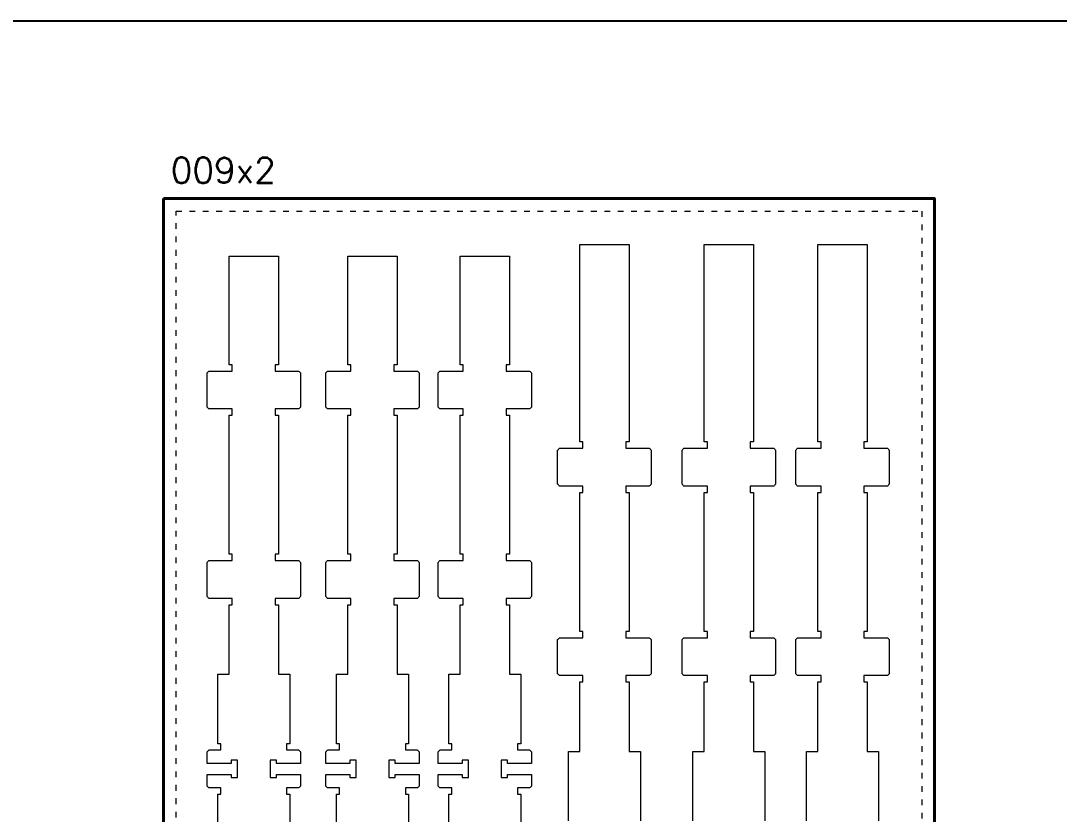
# Model space of a CAD drawing. Header units: millimetres. Extents: x 481 to 28351, y -1147 to 6765.
# Drawn here: x 14736 to 16380, y 5509 to 6765 of the extents above; entities that cross this region are included whole.
import ezdxf

# ---------------------------------------------------------------- set-up
doc = ezdxf.new("R2010")
doc.units = ezdxf.units.MM
doc.linetypes.add('DGN Style 5', pattern=[21.175771, 9.07533, -12.10044])
for name, color, linetype, lineweight in [('0_NOPRINT_TOLERANCE', 7, 'DGN Style 5', 0), ('BOARD_18MM_BIRCH-PLY', 73, 'Continuous', 40), ('CUTOUT_18MM_OUTSIDE', 201, 'Continuous', 0)]:
    doc.layers.add(name, color=color, linetype=linetype, lineweight=lineweight)
doc.layers.add('0_SHEET_BIRCHPLY_2440X1220', color=1, linetype='Continuous')
doc.styles.get("Standard").update_dxf_attribs({"font": 'romans.shx', "bigfont": 'hztxt.shx'})

msp = doc.modelspace()

# ---------------------------------------------------------------- linework, layer by layer
msp.add_lwpolyline([(480.7, 6764.9), (28350.7, 6764.9), (28350.7, 2878.4), (480.7, 2878.4)], close=True)
at = {"layer": '0_NOPRINT_TOLERANCE'}
msp.add_lwpolyline([(14982.1, 6463.6), (16162.1, 6463.6), (16162.1, 4063.6), (14982.1, 4063.6)], close=True, dxfattribs=at)
msp.add_lwpolyline([(14982.1, 6463.6), (16162.1, 6463.6), (16162.1, 4063.6), (14982.1, 4063.6)], close=True, dxfattribs=at)
at = {"layer": 'BOARD_18MM_BIRCH-PLY'}
msp.add_lwpolyline([(14962.1, 6483.6), (16182.1, 6483.6), (16182.1, 4043.6), (14962.1, 4043.6), (14962.1, 6483.6)], dxfattribs=at)
at = {"layer": 'CUTOUT_18MM_OUTSIDE'}
for points in [[(15602.8, 5498.1), (15602.8, 5520.1), (15602.8, 5542.1), (15602.8, 5564.1), (15602.8, 5586.1), (15602.8, 5608.1), (15606.4, 5608.1), (15610, 5608.1), (15613.6, 5608.1), (15617.2, 5608.1), (15620.8, 5608.1), (15620.8, 5630.1), (15620.8, 5652.1), (15620.8, 5674.1), (15620.8, 5696.1), (15620.8, 5718.1), (15621.8, 5718.1), (15622.8, 5718.1), (15623.8, 5718.1), (15624.8, 5718.1), (15625.8, 5718.1), (15625.8, 5720.1), (15625.8, 5722.1), (15625.8, 5724.1), (15625.8, 5726.1), (15625.8, 5728.1), (15618.2, 5728.1), (15610.6, 5728.1), (15603, 5728.1), (15596.4, 5728.1), (15588.8, 5728.1), (15588.2, 5728.7), (15587.6, 5729.3), (15587, 5729.9), (15586.4, 5730.5), (15585.8, 5731.1), (15585.8, 5741.9), (15585.8, 5752.7), (15585.8, 5763.5), (15585.8, 5774.3), (15585.8, 5785.1), (15586.4, 5785.7), (15587, 5786.3), (15587.6, 5786.9), (15588.2, 5787.5), (15588.8, 5788.1), (15596.4, 5788.1), (15603, 5788.1), (15610.6, 5788.1), (15618.2, 5788.1), (15625.8, 5788.1), (15625.8, 5790.1), (15625.8, 5792.1), (15625.8, 5794.1), (15625.8, 5796.1), (15625.8, 5798.1), (15624.8, 5798.1), (15623.8, 5798.1), (15622.8, 5798.1), (15621.8, 5798.1), (15620.8, 5798.1), (15620.8, 5842.1), (15620.8, 5886.1), (15620.8, 5930.1), (15620.8, 5974.1), (15620.8, 6018.1), (15621.8, 6018.1), (15622.8, 6018.1), (15623.8, 6018.1), (15624.8, 6018.1), (15625.8, 6018.1), (15625.8, 6020.1), (15625.8, 6022.1), (15625.8, 6024.1), (15625.8, 6026.1), (15625.8, 6028.1), (15618.2, 6028.1), (15610.6, 6028.1), (15603, 6028.1), (15596.4, 6028.1), (15588.8, 6028.1), (15588.2, 6028.7), (15587.6, 6029.3), (15587, 6029.9), (15586.4, 6030.5), (15585.8, 6031.1), (15585.8, 6041.9), (15585.8, 6052.7), (15585.8, 6063.5), (15585.8, 6074.3), (15585.8, 6085.1), (15586.4, 6085.7), (15587, 6086.3), (15587.6, 6086.9), (15588.2, 6087.5), (15588.8, 6088.1), (15596.4, 6088.1), (15603, 6088.1), (15610.6, 6088.1), (15618.2, 6088.1), (15625.8, 6088.1), (15625.8, 6090.1), (15625.8, 6092.1), (15625.8, 6094.1), (15625.8, 6096.1), (15625.8, 6098.1), (15624.8, 6098.1), (15623.8, 6098.1), (15622.8, 6098.1), (15621.8, 6098.1), (15620.8, 6098.1), (15620.8, 6160.6), (15620.8, 6223.2), (15620.8, 6285.7), (15620.8, 6348.2), (15620.8, 6410.7), (15628.6, 6410.7), (15636.4, 6410.7), (15644.2, 6410.7), (15652, 6410.7), (15659.8, 6410.7), (15667.6, 6410.7), (15675.4, 6410.7), (15683.2, 6410.7), (15691, 6410.7), (15698.8, 6410.7), (15698.8, 6348.2), (15698.8, 6285.7), (15698.8, 6223.2), (15698.8, 6160.6), (15698.8, 6098.1), (15697.8, 6098.1), (15696.8, 6098.1), (15695.8, 6098.1), (15694.8, 6098.1), (15693.8, 6098.1), (15693.8, 6096.1), (15693.8, 6094.1), (15693.8, 6092.1), (15693.8, 6090.1), (15693.8, 6088.1), (15701.4, 6088.1), (15709, 6088.1), (15716.6, 6088.1), (15724.2, 6088.1), (15730.8, 6088.1), (15731.4, 6087.5), (15732, 6086.9), (15732.6, 6086.3), (15733.2, 6085.7), (15733.8, 6085.1), (15733.8, 6074.3), (15733.8, 6063.5), (15733.8, 6052.7), (15733.8, 6041.9), (15733.8, 6031.1), (15733.2, 6030.5), (15732.6, 6029.9), (15732, 6029.3), (15731.4, 6028.7), (15730.8, 6028.1), (15724.2, 6028.1), (15716.6, 6028.1), (15709, 6028.1), (15701.4, 6028.1), (15693.8, 6028.1), (15693.8, 6026.1), (15693.8, 6024.1), (15693.8, 6022.1), (15693.8, 6020.1), (15693.8, 6018.1), (15694.8, 6018.1), (15695.8, 6018.1), (15696.8, 6018.1), (15697.8, 6018.1), (15698.8, 6018.1), (15698.8, 5974.1), (15698.8, 5930.1), (15698.8, 5886.1), (15698.8, 5842.1), (15698.8, 5798.1), (15697.8, 5798.1), (15696.8, 5798.1), (15695.8, 5798.1), (15694.8, 5798.1), (15693.8, 5798.1), (15693.8, 5796.1), (15693.8, 5794.1), (15693.8, 5792.1), (15693.8, 5790.1), (15693.8, 5788.1), (15701.4, 5788.1), (15709, 5788.1), (15716.6, 5788.1), (15724.2, 5788.1), (15730.8, 5788.1), (15731.4, 5787.5), (15732, 5786.9), (15732.6, 5786.3), (15733.2, 5785.7), (15733.8, 5785.1), (15733.8, 5774.3), (15733.8, 5763.5), (15733.8, 5752.7), (15733.8, 5741.9), (15733.8, 5731.1), (15733.2, 5730.5), (15732.6, 5729.9), (15732, 5729.3), (15731.4, 5728.7), (15730.8, 5728.1), (15724.2, 5728.1), (15716.6, 5728.1), (15709, 5728.1), (15701.4, 5728.1), (15693.8, 5728.1), (15693.8, 5726.1), (15693.8, 5724.1), (15693.8, 5722.1), (15693.8, 5720.1), (15693.8, 5718.1), (15694.8, 5718.1), (15695.8, 5718.1), (15696.8, 5718.1), (15697.8, 5718.1), (15698.8, 5718.1), (15698.8, 5696.1), (15698.8, 5674.1), (15698.8, 5652.1), (15698.8, 5630.1), (15698.8, 5608.1), (15702.4, 5608.1), (15706, 5608.1), (15709.6, 5608.1), (15713.2, 5608.1), (15716.8, 5608.1), (15716.8, 5586.1), (15716.8, 5564.1), (15716.8, 5542.1), (15716.8, 5520.1), (15716.8, 5498.1)], [(15799.7, 5498.1), (15799.7, 5520.1), (15799.7, 5542.1), (15799.7, 5564.1), (15799.7, 5586.1), (15799.7, 5608.1), (15803.3, 5608.1), (15806.9, 5608.1), (15810.5, 5608.1), (15814.1, 5608.1), (15817.7, 5608.1), (15817.7, 5630.1), (15817.7, 5652.1), (15817.7, 5674.1), (15817.7, 5696.1), (15817.7, 5718.1), (15818.7, 5718.1), (15819.7, 5718.1), (15820.7, 5718.1), (15821.7, 5718.1), (15822.7, 5718.1), (15822.7, 5720.1), (15822.7, 5722.1), (15822.7, 5724.1), (15822.7, 5726.1), (15822.7, 5728.1), (15815.1, 5728.1), (15807.5, 5728.1), (15799.9, 5728.1), (15793.3, 5728.1), (15785.7, 5728.1), (15785.1, 5728.7), (15784.5, 5729.3), (15783.9, 5729.9), (15783.3, 5730.5), (15782.7, 5731.1), (15782.7, 5741.9), (15782.7, 5752.7), (15782.7, 5763.5), (15782.7, 5774.3), (15782.7, 5785.1), (15783.3, 5785.7), (15783.9, 5786.3), (15784.5, 5786.9), (15785.1, 5787.5), (15785.7, 5788.1), (15793.3, 5788.1), (15799.9, 5788.1), (15807.5, 5788.1), (15815.1, 5788.1), (15822.7, 5788.1), (15822.7, 5790.1), (15822.7, 5792.1), (15822.7, 5794.1), (15822.7, 5796.1), (15822.7, 5798.1), (15821.7, 5798.1), (15820.7, 5798.1), (15819.7, 5798.1), (15818.7, 5798.1), (15817.7, 5798.1), (15817.7, 5842.1), (15817.7, 5886.1), (15817.7, 5930.1), (15817.7, 5974.1), (15817.7, 6018.1), (15818.7, 6018.1), (15819.7, 6018.1), (15820.7, 6018.1), (15821.7, 6018.1), (15822.7, 6018.1), (15822.7, 6020.1), (15822.7, 6022.1), (15822.7, 6024.1), (15822.7, 6026.1), (15822.7, 6028.1), (15815.1, 6028.1), (15807.5, 6028.1), (15799.9, 6028.1), (15793.3, 6028.1), (15785.7, 6028.1), (15785.1, 6028.7), (15784.5, 6029.3), (15783.9, 6029.9), (15783.3, 6030.5), (15782.7, 6031.1), (15782.7, 6041.9), (15782.7, 6052.7), (15782.7, 6063.5), (15782.7, 6074.3), (15782.7, 6085.1), (15783.3, 6085.7), (15783.9, 6086.3), (15784.5, 6086.9), (15785.1, 6087.5), (15785.7, 6088.1), (15793.3, 6088.1), (15799.9, 6088.1), (15807.5, 6088.1), (15815.1, 6088.1), (15822.7, 6088.1), (15822.7, 6090.1), (15822.7, 6092.1), (15822.7, 6094.1), (15822.7, 6096.1), (15822.7, 6098.1), (15821.7, 6098.1), (15820.7, 6098.1), (15819.7, 6098.1), (15818.7, 6098.1), (15817.7, 6098.1), (15817.7, 6160.6), (15817.7, 6223.2), (15817.7, 6285.7), (15817.7, 6348.2), (15817.7, 6410.7), (15825.5, 6410.7), (15833.3, 6410.7), (15841.1, 6410.7), (15848.9, 6410.7), (15856.7, 6410.7), (15864.5, 6410.7), (15872.3, 6410.7), (15880.1, 6410.7), (15887.9, 6410.7), (15895.7, 6410.7), (15895.7, 6348.2), (15895.7, 6285.7), (15895.7, 6223.2), (15895.7, 6160.6), (15895.7, 6098.1), (15894.7, 6098.1), (15893.7, 6098.1), (15892.7, 6098.1), (15891.7, 6098.1), (15890.7, 6098.1), (15890.7, 6096.1), (15890.7, 6094.1), (15890.7, 6092.1), (15890.7, 6090.1), (15890.7, 6088.1), (15898.3, 6088.1), (15905.9, 6088.1), (15913.5, 6088.1), (15921.1, 6088.1), (15927.7, 6088.1), (15928.3, 6087.5), (15928.9, 6086.9), (15929.5, 6086.3), (15930.1, 6085.7), (15930.7, 6085.1), (15930.7, 6074.3), (15930.7, 6063.5), (15930.7, 6052.7), (15930.7, 6041.9), (15930.7, 6031.1), (15930.1, 6030.5), (15929.5, 6029.9), (15928.9, 6029.3), (15928.3, 6028.7), (15927.7, 6028.1), (15921.1, 6028.1), (15913.5, 6028.1), (15905.9, 6028.1), (15898.3, 6028.1), (15890.7, 6028.1), (15890.7, 6026.1), (15890.7, 6024.1), (15890.7, 6022.1), (15890.7, 6020.1), (15890.7, 6018.1), (15891.7, 6018.1), (15892.7, 6018.1), (15893.7, 6018.1), (15894.7, 6018.1), (15895.7, 6018.1), (15895.7, 5974.1), (15895.7, 5930.1), (15895.7, 5886.1), (15895.7, 5842.1), (15895.7, 5798.1), (15894.7, 5798.1), (15893.7, 5798.1), (15892.7, 5798.1), (15891.7, 5798.1), (15890.7, 5798.1), (15890.7, 5796.1), (15890.7, 5794.1), (15890.7, 5792.1), (15890.7, 5790.1), (15890.7, 5788.1), (15898.3, 5788.1), (15905.9, 5788.1), (15913.5, 5788.1), (15921.1, 5788.1), (15927.7, 5788.1), (15928.3, 5787.5), (15928.9, 5786.9), (15929.5, 5786.3), (15930.1, 5785.7), (15930.7, 5785.1), (15930.7, 5774.3), (15930.7, 5763.5), (15930.7, 5752.7), (15930.7, 5741.9), (15930.7, 5731.1), (15930.1, 5730.5), (15929.5, 5729.9), (15928.9, 5729.3), (15928.3, 5728.7), (15927.7, 5728.1), (15921.1, 5728.1), (15913.5, 5728.1), (15905.9, 5728.1), (15898.3, 5728.1), (15890.7, 5728.1), (15890.7, 5726.1), (15890.7, 5724.1), (15890.7, 5722.1), (15890.7, 5720.1), (15890.7, 5718.1), (15891.7, 5718.1), (15892.7, 5718.1), (15893.7, 5718.1), (15894.7, 5718.1), (15895.7, 5718.1), (15895.7, 5696.1), (15895.7, 5674.1), (15895.7, 5652.1), (15895.7, 5630.1), (15895.7, 5608.1), (15899.3, 5608.1), (15902.9, 5608.1), (15906.5, 5608.1), (15910.1, 5608.1), (15913.7, 5608.1), (15913.7, 5586.1), (15913.7, 5564.1), (15913.7, 5542.1), (15913.7, 5520.1), (15913.7, 5498.1)], [(15979.6, 5498.1), (15979.6, 5520.1), (15979.6, 5542.1), (15979.6, 5564.1), (15979.6, 5586.1), (15979.6, 5608.1), (15983.2, 5608.1), (15986.8, 5608.1), (15990.4, 5608.1), (15994, 5608.1), (15997.6, 5608.1), (15997.6, 5630.1), (15997.6, 5652.1), (15997.6, 5674.1), (15997.6, 5696.1), (15997.6, 5718.1), (15998.6, 5718.1), (15999.6, 5718.1), (16000.6, 5718.1), (16001.6, 5718.1), (16002.6, 5718.1), (16002.6, 5720.1), (16002.6, 5722.1), (16002.6, 5724.1), (16002.6, 5726.1), (16002.6, 5728.1), (15995, 5728.1), (15987.4, 5728.1), (15979.8, 5728.1), (15973.2, 5728.1), (15965.6, 5728.1), (15965, 5728.7), (15964.4, 5729.3), (15963.8, 5729.9), (15963.2, 5730.5), (15962.6, 5731.1), (15962.6, 5741.9), (15962.6, 5752.7), (15962.6, 5763.5), (15962.6, 5774.3), (15962.6, 5785.1), (15963.2, 5785.7), (15963.8, 5786.3), (15964.4, 5786.9), (15965, 5787.5), (15965.6, 5788.1), (15973.2, 5788.1), (15979.8, 5788.1), (15987.4, 5788.1), (15995, 5788.1), (16002.6, 5788.1), (16002.6, 5790.1), (16002.6, 5792.1), (16002.6, 5794.1), (16002.6, 5796.1), (16002.6, 5798.1), (16001.6, 5798.1), (16000.6, 5798.1), (15999.6, 5798.1), (15998.6, 5798.1), (15997.6, 5798.1), (15997.6, 5842.1), (15997.6, 5886.1), (15997.6, 5930.1), (15997.6, 5974.1), (15997.6, 6018.1), (15998.6, 6018.1), (15999.6, 6018.1), (16000.6, 6018.1), (16001.6, 6018.1), (16002.6, 6018.1), (16002.6, 6020.1), (16002.6, 6022.1), (16002.6, 6024.1), (16002.6, 6026.1), (16002.6, 6028.1), (15995, 6028.1), (15987.4, 6028.1), (15979.8, 6028.1), (15973.2, 6028.1), (15965.6, 6028.1), (15965, 6028.7), (15964.4, 6029.3), (15963.8, 6029.9), (15963.2, 6030.5), (15962.6, 6031.1), (15962.6, 6041.9), (15962.6, 6052.7), (15962.6, 6063.5), (15962.6, 6074.3), (15962.6, 6085.1), (15963.2, 6085.7), (15963.8, 6086.3), (15964.4, 6086.9), (15965, 6087.5), (15965.6, 6088.1), (15973.2, 6088.1), (15979.8, 6088.1), (15987.4, 6088.1), (15995, 6088.1), (16002.6, 6088.1), (16002.6, 6090.1), (16002.6, 6092.1), (16002.6, 6094.1), (16002.6, 6096.1), (16002.6, 6098.1), (16001.6, 6098.1), (16000.6, 6098.1), (15999.6, 6098.1), (15998.6, 6098.1), (15997.6, 6098.1), (15997.6, 6160.6), (15997.6, 6223.2), (15997.6, 6285.7), (15997.6, 6348.2), (15997.6, 6410.7), (16005.4, 6410.7), (16013.2, 6410.7), (16021, 6410.7), (16028.8, 6410.7), (16036.6, 6410.7), (16044.4, 6410.7), (16052.2, 6410.7), (16060, 6410.7), (16067.8, 6410.7), (16075.6, 6410.7), (16075.6, 6348.2), (16075.6, 6285.7), (16075.6, 6223.2), (16075.6, 6160.6), (16075.6, 6098.1), (16074.6, 6098.1), (16073.6, 6098.1), (16072.6, 6098.1), (16071.6, 6098.1), (16070.6, 6098.1), (16070.6, 6096.1), (16070.6, 6094.1), (16070.6, 6092.1), (16070.6, 6090.1), (16070.6, 6088.1), (16078.2, 6088.1), (16085.8, 6088.1), (16093.4, 6088.1), (16101, 6088.1), (16107.6, 6088.1), (16108.2, 6087.5), (16108.8, 6086.9), (16109.4, 6086.3), (16110, 6085.7), (16110.6, 6085.1), (16110.6, 6074.3), (16110.6, 6063.5), (16110.6, 6052.7), (16110.6, 6041.9), (16110.6, 6031.1), (16110, 6030.5), (16109.4, 6029.9), (16108.8, 6029.3), (16108.2, 6028.7), (16107.6, 6028.1), (16101, 6028.1), (16093.4, 6028.1), (16085.8, 6028.1), (16078.2, 6028.1), (16070.6, 6028.1), (16070.6, 6026.1), (16070.6, 6024.1), (16070.6, 6022.1), (16070.6, 6020.1), (16070.6, 6018.1), (16071.6, 6018.1), (16072.6, 6018.1), (16073.6, 6018.1), (16074.6, 6018.1), (16075.6, 6018.1), (16075.6, 5974.1), (16075.6, 5930.1), (16075.6, 5886.1), (16075.6, 5842.1), (16075.6, 5798.1), (16074.6, 5798.1), (16073.6, 5798.1), (16072.6, 5798.1), (16071.6, 5798.1), (16070.6, 5798.1), (16070.6, 5796.1), (16070.6, 5794.1), (16070.6, 5792.1), (16070.6, 5790.1), (16070.6, 5788.1), (16078.2, 5788.1), (16085.8, 5788.1), (16093.4, 5788.1), (16101, 5788.1), (16107.6, 5788.1), (16108.2, 5787.5), (16108.8, 5786.9), (16109.4, 5786.3), (16110, 5785.7), (16110.6, 5785.1), (16110.6, 5774.3), (16110.6, 5763.5), (16110.6, 5752.7), (16110.6, 5741.9), (16110.6, 5731.1), (16110, 5730.5), (16109.4, 5729.9), (16108.8, 5729.3), (16108.2, 5728.7), (16107.6, 5728.1), (16101, 5728.1), (16093.4, 5728.1), (16085.8, 5728.1), (16078.2, 5728.1), (16070.6, 5728.1), (16070.6, 5726.1), (16070.6, 5724.1), (16070.6, 5722.1), (16070.6, 5720.1), (16070.6, 5718.1), (16071.6, 5718.1), (16072.6, 5718.1), (16073.6, 5718.1), (16074.6, 5718.1), (16075.6, 5718.1), (16075.6, 5696.1), (16075.6, 5674.1), (16075.6, 5652.1), (16075.6, 5630.1), (16075.6, 5608.1), (16079.2, 5608.1), (16082.8, 5608.1), (16086.4, 5608.1), (16090, 5608.1), (16093.6, 5608.1), (16093.6, 5586.1), (16093.6, 5564.1), (16093.6, 5542.1), (16093.6, 5520.1), (16093.6, 5498.1)], [(15048, 5496.3), (15048, 5540.3), (15049, 5540.3), (15050, 5540.3), (15051, 5540.3), (15052, 5540.3), (15053, 5540.3), (15053, 5542.3), (15053, 5544.3), (15053, 5546.3), (15053, 5548.3), (15053, 5550.3), (15049, 5550.3), (15045, 5550.3), (15042, 5550.3), (15038, 5550.3), (15034, 5550.3), (15033.4, 5550.9), (15032.8, 5551.5), (15032.2, 5552.1), (15031.6, 5552.7), (15031, 5553.3), (15031, 5556.9), (15031, 5560.5), (15031, 5564.4), (15031, 5568), (15031, 5571.6), (15038.8, 5571.6), (15045.6, 5571.6), (15053.4, 5571.6), (15061.2, 5571.6), (15069, 5571.6), (15069, 5570.6), (15069, 5569.6), (15069, 5568.6), (15069, 5567.6), (15069, 5566.6), (15071, 5566.6), (15073, 5566.6), (15075, 5566.6), (15077, 5566.6), (15079, 5566.6), (15079, 5572.2), (15079, 5577.5), (15079, 5583.1), (15079, 5588.5), (15079, 5594.1), (15077, 5594.1), (15075, 5594.1), (15073, 5594.1), (15071, 5594.1), (15069, 5594.1), (15069, 5593.1), (15069, 5592.1), (15069, 5591.1), (15069, 5590.1), (15069, 5589.1), (15061.2, 5589.1), (15053.4, 5589.1), (15045.6, 5589.1), (15038.8, 5589.1), (15031, 5589.1), (15031, 5592.7), (15031, 5596.3), (15031, 5600.1), (15031, 5603.7), (15031, 5607.3), (15031.6, 5607.9), (15032.2, 5608.5), (15032.8, 5609.1), (15033.4, 5609.7), (15034, 5610.3), (15038, 5610.3), (15042, 5610.3), (15045, 5610.3), (15049, 5610.3), (15053, 5610.3), (15053, 5612.3), (15053, 5614.3), (15053, 5616.3), (15053, 5618.3), (15053, 5620.3), (15052, 5620.3), (15051, 5620.3), (15050, 5620.3), (15049, 5620.3), (15048, 5620.3), (15048, 5642.3), (15048, 5664.3), (15048, 5686.3), (15048, 5708.3), (15048, 5730.3), (15051.6, 5730.3), (15055.2, 5730.3), (15058.8, 5730.3), (15062.4, 5730.3), (15066, 5730.3), (15066, 5752.3), (15066, 5774.3), (15066, 5796.3), (15066, 5818.3), (15066, 5840.3), (15067, 5840.3), (15068, 5840.3), (15069, 5840.3), (15070, 5840.3), (15071, 5840.3), (15071, 5842.3), (15071, 5844.3), (15071, 5846.3), (15071, 5848.3), (15071, 5850.3), (15063.4, 5850.3), (15055.8, 5850.3), (15048.2, 5850.3), (15041.6, 5850.3), (15034, 5850.3), (15033.4, 5850.9), (15032.8, 5851.5), (15032.2, 5852.1), (15031.6, 5852.7), (15031, 5853.3), (15031, 5864.1), (15031, 5874.9), (15031, 5885.7), (15031, 5896.5), (15031, 5907.3), (15031.6, 5907.9), (15032.2, 5908.5), (15032.8, 5909.1), (15033.4, 5909.7), (15034, 5910.3), (15041.6, 5910.3), (15048.2, 5910.3), (15055.8, 5910.3), (15063.4, 5910.3), (15071, 5910.3), (15071, 5912.3), (15071, 5914.3), (15071, 5916.3), (15071, 5918.3), (15071, 5920.3), (15070, 5920.3), (15069, 5920.3), (15068, 5920.3), (15067, 5920.3), (15066, 5920.3), (15066, 5964.3), (15066, 6008.3), (15066, 6052.3), (15066, 6096.3), (15066, 6140.3), (15067, 6140.3), (15068, 6140.3), (15069, 6140.3), (15070, 6140.3), (15071, 6140.3), (15071, 6142.3), (15071, 6144.3), (15071, 6146.3), (15071, 6148.3), (15071, 6150.3), (15063.4, 6150.3), (15055.8, 6150.3), (15048.2, 6150.3), (15041.6, 6150.3), (15034, 6150.3), (15033.4, 6150.9), (15032.8, 6151.5), (15032.2, 6152.1), (15031.6, 6152.7), (15031, 6153.3), (15031, 6164.1), (15031, 6174.9), (15031, 6185.7), (15031, 6196.5), (15031, 6207.3), (15031.6, 6207.9), (15032.2, 6208.5), (15032.8, 6209.1), (15033.4, 6209.7), (15034, 6210.3), (15041.6, 6210.3), (15048.2, 6210.3), (15055.8, 6210.3), (15063.4, 6210.3), (15071, 6210.3), (15071, 6212.3), (15071, 6214.3), (15071, 6216.3), (15071, 6218.3), (15071, 6220.3), (15070, 6220.3), (15069, 6220.3), (15068, 6220.3), (15067, 6220.3), (15066, 6220.3), (15066, 6254.6), (15066, 6288.9), (15066, 6323.3), (15066, 6357.6), (15066, 6391.9), (15073.8, 6391.9), (15081.6, 6391.9), (15089.4, 6391.9), (15097.2, 6391.9), (15105, 6391.9), (15112.8, 6391.9), (15120.6, 6391.9), (15128.4, 6391.9), (15136.2, 6391.9), (15144, 6391.9), (15144, 6357.6), (15144, 6323.3), (15144, 6288.9), (15144, 6254.6), (15144, 6220.3), (15143, 6220.3), (15142, 6220.3), (15141, 6220.3), (15140, 6220.3), (15139, 6220.3), (15139, 6218.3), (15139, 6216.3), (15139, 6214.3), (15139, 6212.3), (15139, 6210.3), (15146.6, 6210.3), (15154.2, 6210.3), (15161.8, 6210.3), (15169.4, 6210.3), (15176, 6210.3), (15176.6, 6209.7), (15177.2, 6209.1), (15177.8, 6208.5), (15178.4, 6207.9), (15179, 6207.3), (15179, 6196.5), (15179, 6185.7), (15179, 6174.9), (15179, 6164.1), (15179, 6153.3), (15178.4, 6152.7), (15177.8, 6152.1), (15177.2, 6151.5), (15176.6, 6150.9), (15176, 6150.3), (15169.4, 6150.3), (15161.8, 6150.3), (15154.2, 6150.3), (15146.6, 6150.3), (15139, 6150.3), (15139, 6148.3), (15139, 6146.3), (15139, 6144.3), (15139, 6142.3), (15139, 6140.3), (15140, 6140.3), (15141, 6140.3), (15142, 6140.3), (15143, 6140.3), (15144, 6140.3), (15144, 6096.3), (15144, 6052.3), (15144, 6008.3), (15144, 5964.3), (15144, 5920.3), (15143, 5920.3), (15142, 5920.3), (15141, 5920.3), (15140, 5920.3), (15139, 5920.3), (15139, 5918.3), (15139, 5916.3), (15139, 5914.3), (15139, 5912.3), (15139, 5910.3), (15146.6, 5910.3), (15154.2, 5910.3), (15161.8, 5910.3), (15169.4, 5910.3), (15176, 5910.3), (15176.6, 5909.7), (15177.2, 5909.1), (15177.8, 5908.5), (15178.4, 5907.9), (15179, 5907.3), (15179, 5896.5), (15179, 5885.7), (15179, 5874.9), (15179, 5864.1), (15179, 5853.3), (15178.4, 5852.7), (15177.8, 5852.1), (15177.2, 5851.5), (15176.6, 5850.9), (15176, 5850.3), (15169.4, 5850.3), (15161.8, 5850.3), (15154.2, 5850.3), (15146.6, 5850.3), (15139, 5850.3), (15139, 5848.3), (15139, 5846.3), (15139, 5844.3), (15139, 5842.3), (15139, 5840.3), (15140, 5840.3), (15141, 5840.3), (15142, 5840.3), (15143, 5840.3), (15144, 5840.3), (15144, 5818.3), (15144, 5796.3), (15144, 5774.3), (15144, 5752.3), (15144, 5730.3), (15147.6, 5730.3), (15151.2, 5730.3), (15154.8, 5730.3), (15158.4, 5730.3), (15162, 5730.3), (15162, 5708.3), (15162, 5686.3), (15162, 5664.3), (15162, 5642.3), (15162, 5620.3), (15161, 5620.3), (15160, 5620.3), (15159, 5620.3), (15158, 5620.3), (15157, 5620.3), (15157, 5618.3), (15157, 5616.3), (15157, 5614.3), (15157, 5612.3), (15157, 5610.3), (15161, 5610.3), (15165, 5610.3), (15169, 5610.3), (15172, 5610.3), (15176, 5610.3), (15176.6, 5609.7), (15177.2, 5609.1), (15177.8, 5608.5), (15178.4, 5607.9), (15179, 5607.3), (15179, 5603.7), (15179, 5600.1), (15179, 5596.5), (15179, 5592.7), (15179, 5589.1), (15171.2, 5589.1), (15164.4, 5589.1), (15156.6, 5589.1), (15148.8, 5589.1), (15141, 5589.1), (15141, 5590.1), (15141, 5591.1), (15141, 5592.1), (15141, 5593.1), (15141, 5594.1), (15139, 5594.1), (15137, 5594.1), (15135, 5594.1), (15133, 5594.1), (15131, 5594.1), (15131, 5588.5), (15131, 5583.1), (15131, 5577.5), (15131, 5572.2), (15131, 5566.6), (15133, 5566.6), (15135, 5566.6), (15137, 5566.6), (15139, 5566.6), (15141, 5566.6), (15141, 5567.6), (15141, 5568.6), (15141, 5569.6), (15141, 5570.6), (15141, 5571.6), (15148.8, 5571.6), (15156.6, 5571.6), (15164.4, 5571.6), (15171.2, 5571.6), (15179, 5571.6), (15179, 5568), (15179, 5564.4), (15179, 5560.5), (15179, 5556.9), (15179, 5553.3), (15178.4, 5552.7), (15177.8, 5552.1), (15177.2, 5551.5), (15176.6, 5550.9), (15176, 5550.3), (15172, 5550.3), (15169, 5550.3), (15165, 5550.3), (15161, 5550.3), (15157, 5550.3), (15157, 5548.3), (15157, 5546.3), (15157, 5544.3), (15157, 5542.3), (15157, 5540.3), (15158, 5540.3), (15159, 5540.3), (15160, 5540.3), (15161, 5540.3), (15162, 5540.3), (15162, 5496.3)], [(15235.8, 5496.3), (15235.8, 5540.3), (15236.8, 5540.3), (15237.8, 5540.3), (15238.8, 5540.3), (15239.8, 5540.3), (15240.8, 5540.3), (15240.8, 5542.3), (15240.8, 5544.3), (15240.8, 5546.3), (15240.8, 5548.3), (15240.8, 5550.3), (15236.8, 5550.3), (15232.8, 5550.3), (15229.8, 5550.3), (15225.8, 5550.3), (15221.8, 5550.3), (15221.2, 5550.9), (15220.6, 5551.5), (15220, 5552.1), (15219.4, 5552.7), (15218.8, 5553.3), (15218.8, 5556.9), (15218.8, 5560.5), (15218.8, 5564.4), (15218.8, 5568), (15218.8, 5571.6), (15226.6, 5571.6), (15233.4, 5571.6), (15241.2, 5571.6), (15249, 5571.6), (15256.8, 5571.6), (15256.8, 5570.6), (15256.8, 5569.6), (15256.8, 5568.6), (15256.8, 5567.6), (15256.8, 5566.6), (15258.8, 5566.6), (15260.8, 5566.6), (15262.8, 5566.6), (15264.8, 5566.6), (15266.8, 5566.6), (15266.8, 5572.2), (15266.8, 5577.5), (15266.8, 5583.1), (15266.8, 5588.5), (15266.8, 5594.1), (15264.8, 5594.1), (15262.8, 5594.1), (15260.8, 5594.1), (15258.8, 5594.1), (15256.8, 5594.1), (15256.8, 5593.1), (15256.8, 5592.1), (15256.8, 5591.1), (15256.8, 5590.1), (15256.8, 5589.1), (15249, 5589.1), (15241.2, 5589.1), (15233.4, 5589.1), (15226.6, 5589.1), (15218.8, 5589.1), (15218.8, 5592.7), (15218.8, 5596.3), (15218.8, 5600.1), (15218.8, 5603.7), (15218.8, 5607.3), (15219.4, 5607.9), (15220, 5608.5), (15220.6, 5609.1), (15221.2, 5609.7), (15221.8, 5610.3), (15225.8, 5610.3), (15229.8, 5610.3), (15232.8, 5610.3), (15236.8, 5610.3), (15240.8, 5610.3), (15240.8, 5612.3), (15240.8, 5614.3), (15240.8, 5616.3), (15240.8, 5618.3), (15240.8, 5620.3), (15239.8, 5620.3), (15238.8, 5620.3), (15237.8, 5620.3), (15236.8, 5620.3), (15235.8, 5620.3), (15235.8, 5642.3), (15235.8, 5664.3), (15235.8, 5686.3), (15235.8, 5708.3), (15235.8, 5730.3), (15239.4, 5730.3), (15243, 5730.3), (15246.6, 5730.3), (15250.2, 5730.3), (15253.8, 5730.3), (15253.8, 5752.3), (15253.8, 5774.3), (15253.8, 5796.3), (15253.8, 5818.3), (15253.8, 5840.3), (15254.8, 5840.3), (15255.8, 5840.3), (15256.8, 5840.3), (15257.8, 5840.3), (15258.8, 5840.3), (15258.8, 5842.3), (15258.8, 5844.3), (15258.8, 5846.3), (15258.8, 5848.3), (15258.8, 5850.3), (15251.2, 5850.3), (15243.6, 5850.3), (15236, 5850.3), (15229.4, 5850.3), (15221.8, 5850.3), (15221.2, 5850.9), (15220.6, 5851.5), (15220, 5852.1), (15219.4, 5852.7), (15218.8, 5853.3), (15218.8, 5864.1), (15218.8, 5874.9), (15218.8, 5885.7), (15218.8, 5896.5), (15218.8, 5907.3), (15219.4, 5907.9), (15220, 5908.5), (15220.6, 5909.1), (15221.2, 5909.7), (15221.8, 5910.3), (15229.4, 5910.3), (15236, 5910.3), (15243.6, 5910.3), (15251.2, 5910.3), (15258.8, 5910.3), (15258.8, 5912.3), (15258.8, 5914.3), (15258.8, 5916.3), (15258.8, 5918.3), (15258.8, 5920.3), (15257.8, 5920.3), (15256.8, 5920.3), (15255.8, 5920.3), (15254.8, 5920.3), (15253.8, 5920.3), (15253.8, 5964.3), (15253.8, 6008.3), (15253.8, 6052.3), (15253.8, 6096.3), (15253.8, 6140.3), (15254.8, 6140.3), (15255.8, 6140.3), (15256.8, 6140.3), (15257.8, 6140.3), (15258.8, 6140.3), (15258.8, 6142.3), (15258.8, 6144.3), (15258.8, 6146.3), (15258.8, 6148.3), (15258.8, 6150.3), (15251.2, 6150.3), (15243.6, 6150.3), (15236, 6150.3), (15229.4, 6150.3), (15221.8, 6150.3), (15221.2, 6150.9), (15220.6, 6151.5), (15220, 6152.1), (15219.4, 6152.7), (15218.8, 6153.3), (15218.8, 6164.1), (15218.8, 6174.9), (15218.8, 6185.7), (15218.8, 6196.5), (15218.8, 6207.3), (15219.4, 6207.9), (15220, 6208.5), (15220.6, 6209.1), (15221.2, 6209.7), (15221.8, 6210.3), (15229.4, 6210.3), (15236, 6210.3), (15243.6, 6210.3), (15251.2, 6210.3), (15258.8, 6210.3), (15258.8, 6212.3), (15258.8, 6214.3), (15258.8, 6216.3), (15258.8, 6218.3), (15258.8, 6220.3), (15257.8, 6220.3), (15256.8, 6220.3), (15255.8, 6220.3), (15254.8, 6220.3), (15253.8, 6220.3), (15253.8, 6254.6), (15253.8, 6288.9), (15253.8, 6323.3), (15253.8, 6357.6), (15253.8, 6391.9), (15261.6, 6391.9), (15269.4, 6391.9), (15277.2, 6391.9), (15285, 6391.9), (15292.8, 6391.9), (15300.6, 6391.9), (15308.4, 6391.9), (15316.2, 6391.9), (15324, 6391.9), (15331.8, 6391.9), (15331.8, 6357.6), (15331.8, 6323.3), (15331.8, 6288.9), (15331.8, 6254.6), (15331.8, 6220.3), (15330.8, 6220.3), (15329.8, 6220.3), (15328.8, 6220.3), (15327.8, 6220.3), (15326.8, 6220.3), (15326.8, 6218.3), (15326.8, 6216.3), (15326.8, 6214.3), (15326.8, 6212.3), (15326.8, 6210.3), (15334.4, 6210.3), (15342, 6210.3), (15349.6, 6210.3), (15357.2, 6210.3), (15363.8, 6210.3), (15364.4, 6209.7), (15365, 6209.1), (15365.6, 6208.5), (15366.2, 6207.9), (15366.8, 6207.3), (15366.8, 6196.5), (15366.8, 6185.7), (15366.8, 6174.9), (15366.8, 6164.1), (15366.8, 6153.3), (15366.2, 6152.7), (15365.6, 6152.1), (15365, 6151.5), (15364.4, 6150.9), (15363.8, 6150.3), (15357.2, 6150.3), (15349.6, 6150.3), (15342, 6150.3), (15334.4, 6150.3), (15326.8, 6150.3), (15326.8, 6148.3), (15326.8, 6146.3), (15326.8, 6144.3), (15326.8, 6142.3), (15326.8, 6140.3), (15327.8, 6140.3), (15328.8, 6140.3), (15329.8, 6140.3), (15330.8, 6140.3), (15331.8, 6140.3), (15331.8, 6096.3), (15331.8, 6052.3), (15331.8, 6008.3), (15331.8, 5964.3), (15331.8, 5920.3), (15330.8, 5920.3), (15329.8, 5920.3), (15328.8, 5920.3), (15327.8, 5920.3), (15326.8, 5920.3), (15326.8, 5918.3), (15326.8, 5916.3), (15326.8, 5914.3), (15326.8, 5912.3), (15326.8, 5910.3), (15334.4, 5910.3), (15342, 5910.3), (15349.6, 5910.3), (15357.2, 5910.3), (15363.8, 5910.3), (15364.4, 5909.7), (15365, 5909.1), (15365.6, 5908.5), (15366.2, 5907.9), (15366.8, 5907.3), (15366.8, 5896.5), (15366.8, 5885.7), (15366.8, 5874.9), (15366.8, 5864.1), (15366.8, 5853.3), (15366.2, 5852.7), (15365.6, 5852.1), (15365, 5851.5), (15364.4, 5850.9), (15363.8, 5850.3), (15357.2, 5850.3), (15349.6, 5850.3), (15342, 5850.3), (15334.4, 5850.3), (15326.8, 5850.3), (15326.8, 5848.3), (15326.8, 5846.3), (15326.8, 5844.3), (15326.8, 5842.3), (15326.8, 5840.3), (15327.8, 5840.3), (15328.8, 5840.3), (15329.8, 5840.3), (15330.8, 5840.3), (15331.8, 5840.3), (15331.8, 5818.3), (15331.8, 5796.3), (15331.8, 5774.3), (15331.8, 5752.3), (15331.8, 5730.3), (15335.4, 5730.3), (15339, 5730.3), (15342.6, 5730.3), (15346.2, 5730.3), (15349.8, 5730.3), (15349.8, 5708.3), (15349.8, 5686.3), (15349.8, 5664.3), (15349.8, 5642.3), (15349.8, 5620.3), (15348.8, 5620.3), (15347.8, 5620.3), (15346.8, 5620.3), (15345.8, 5620.3), (15344.8, 5620.3), (15344.8, 5618.3), (15344.8, 5616.3), (15344.8, 5614.3), (15344.8, 5612.3), (15344.8, 5610.3), (15348.8, 5610.3), (15352.8, 5610.3), (15356.8, 5610.3), (15359.8, 5610.3), (15363.8, 5610.3), (15364.4, 5609.7), (15365, 5609.1), (15365.6, 5608.5), (15366.2, 5607.9), (15366.8, 5607.3), (15366.8, 5603.7), (15366.8, 5600.1), (15366.8, 5596.5), (15366.8, 5592.7), (15366.8, 5589.1), (15359, 5589.1), (15352.2, 5589.1), (15344.4, 5589.1), (15336.6, 5589.1), (15328.8, 5589.1), (15328.8, 5590.1), (15328.8, 5591.1), (15328.8, 5592.1), (15328.8, 5593.1), (15328.8, 5594.1), (15326.8, 5594.1), (15324.8, 5594.1), (15322.8, 5594.1), (15320.8, 5594.1), (15318.8, 5594.1), (15318.8, 5588.5), (15318.8, 5583.1), (15318.8, 5577.5), (15318.8, 5572.2), (15318.8, 5566.6), (15320.8, 5566.6), (15322.8, 5566.6), (15324.8, 5566.6), (15326.8, 5566.6), (15328.8, 5566.6), (15328.8, 5567.6), (15328.8, 5568.6), (15328.8, 5569.6), (15328.8, 5570.6), (15328.8, 5571.6), (15336.6, 5571.6), (15344.4, 5571.6), (15352.2, 5571.6), (15359, 5571.6), (15366.8, 5571.6), (15366.8, 5568), (15366.8, 5564.4), (15366.8, 5560.5), (15366.8, 5556.9), (15366.8, 5553.3), (15366.2, 5552.7), (15365.6, 5552.1), (15365, 5551.5), (15364.4, 5550.9), (15363.8, 5550.3), (15359.8, 5550.3), (15356.8, 5550.3), (15352.8, 5550.3), (15348.8, 5550.3), (15344.8, 5550.3), (15344.8, 5548.3), (15344.8, 5546.3), (15344.8, 5544.3), (15344.8, 5542.3), (15344.8, 5540.3), (15345.8, 5540.3), (15346.8, 5540.3), (15347.8, 5540.3), (15348.8, 5540.3), (15349.8, 5540.3), (15349.8, 5496.3)], [(15413.5, 5496.3), (15413.5, 5540.3), (15414.5, 5540.3), (15415.5, 5540.3), (15416.5, 5540.3), (15417.5, 5540.3), (15418.5, 5540.3), (15418.5, 5542.3), (15418.5, 5544.3), (15418.5, 5546.3), (15418.5, 5548.3), (15418.5, 5550.3), (15414.5, 5550.3), (15410.5, 5550.3), (15407.5, 5550.3), (15403.5, 5550.3), (15399.5, 5550.3), (15398.9, 5550.9), (15398.3, 5551.5), (15397.7, 5552.1), (15397.1, 5552.7), (15396.5, 5553.3), (15396.5, 5556.9), (15396.5, 5560.5), (15396.5, 5564.4), (15396.5, 5568), (15396.5, 5571.6), (15404.3, 5571.6), (15411.1, 5571.6), (15418.9, 5571.6), (15426.7, 5571.6), (15434.5, 5571.6), (15434.5, 5570.6), (15434.5, 5569.6), (15434.5, 5568.6), (15434.5, 5567.6), (15434.5, 5566.6), (15436.5, 5566.6), (15438.5, 5566.6), (15440.5, 5566.6), (15442.5, 5566.6), (15444.5, 5566.6), (15444.5, 5572.2), (15444.5, 5577.5), (15444.5, 5583.1), (15444.5, 5588.5), (15444.5, 5594.1), (15442.5, 5594.1), (15440.5, 5594.1), (15438.5, 5594.1), (15436.5, 5594.1), (15434.5, 5594.1), (15434.5, 5593.1), (15434.5, 5592.1), (15434.5, 5591.1), (15434.5, 5590.1), (15434.5, 5589.1), (15426.7, 5589.1), (15418.9, 5589.1), (15411.1, 5589.1), (15404.3, 5589.1), (15396.5, 5589.1), (15396.5, 5592.7), (15396.5, 5596.3), (15396.5, 5600.1), (15396.5, 5603.7), (15396.5, 5607.3), (15397.1, 5607.9), (15397.7, 5608.5), (15398.3, 5609.1), (15398.9, 5609.7), (15399.5, 5610.3), (15403.5, 5610.3), (15407.5, 5610.3), (15410.5, 5610.3), (15414.5, 5610.3), (15418.5, 5610.3), (15418.5, 5612.3), (15418.5, 5614.3), (15418.5, 5616.3), (15418.5, 5618.3), (15418.5, 5620.3), (15417.5, 5620.3), (15416.5, 5620.3), (15415.5, 5620.3), (15414.5, 5620.3), (15413.5, 5620.3), (15413.5, 5642.3), (15413.5, 5664.3), (15413.5, 5686.3), (15413.5, 5708.3), (15413.5, 5730.3), (15417.1, 5730.3), (15420.7, 5730.3), (15424.3, 5730.3), (15427.9, 5730.3), (15431.5, 5730.3), (15431.5, 5752.3), (15431.5, 5774.3), (15431.5, 5796.3), (15431.5, 5818.3), (15431.5, 5840.3), (15432.5, 5840.3), (15433.5, 5840.3), (15434.5, 5840.3), (15435.5, 5840.3), (15436.5, 5840.3), (15436.5, 5842.3), (15436.5, 5844.3), (15436.5, 5846.3), (15436.5, 5848.3), (15436.5, 5850.3), (15428.9, 5850.3), (15421.3, 5850.3), (15413.7, 5850.3), (15407.1, 5850.3), (15399.5, 5850.3), (15398.9, 5850.9), (15398.3, 5851.5), (15397.7, 5852.1), (15397.1, 5852.7), (15396.5, 5853.3), (15396.5, 5864.1), (15396.5, 5874.9), (15396.5, 5885.7), (15396.5, 5896.5), (15396.5, 5907.3), (15397.1, 5907.9), (15397.7, 5908.5), (15398.3, 5909.1), (15398.9, 5909.7), (15399.5, 5910.3), (15407.1, 5910.3), (15413.7, 5910.3), (15421.3, 5910.3), (15428.9, 5910.3), (15436.5, 5910.3), (15436.5, 5912.3), (15436.5, 5914.3), (15436.5, 5916.3), (15436.5, 5918.3), (15436.5, 5920.3), (15435.5, 5920.3), (15434.5, 5920.3), (15433.5, 5920.3), (15432.5, 5920.3), (15431.5, 5920.3), (15431.5, 5964.3), (15431.5, 6008.3), (15431.5, 6052.3), (15431.5, 6096.3), (15431.5, 6140.3), (15432.5, 6140.3), (15433.5, 6140.3), (15434.5, 6140.3), (15435.5, 6140.3), (15436.5, 6140.3), (15436.5, 6142.3), (15436.5, 6144.3), (15436.5, 6146.3), (15436.5, 6148.3), (15436.5, 6150.3), (15428.9, 6150.3), (15421.3, 6150.3), (15413.7, 6150.3), (15407.1, 6150.3), (15399.5, 6150.3), (15398.9, 6150.9), (15398.3, 6151.5), (15397.7, 6152.1), (15397.1, 6152.7), (15396.5, 6153.3), (15396.5, 6164.1), (15396.5, 6174.9), (15396.5, 6185.7), (15396.5, 6196.5), (15396.5, 6207.3), (15397.1, 6207.9), (15397.7, 6208.5), (15398.3, 6209.1), (15398.9, 6209.7), (15399.5, 6210.3), (15407.1, 6210.3), (15413.7, 6210.3), (15421.3, 6210.3), (15428.9, 6210.3), (15436.5, 6210.3), (15436.5, 6212.3), (15436.5, 6214.3), (15436.5, 6216.3), (15436.5, 6218.3), (15436.5, 6220.3), (15435.5, 6220.3), (15434.5, 6220.3), (15433.5, 6220.3), (15432.5, 6220.3), (15431.5, 6220.3), (15431.5, 6254.6), (15431.5, 6288.9), (15431.5, 6323.3), (15431.5, 6357.6), (15431.5, 6391.9), (15439.3, 6391.9), (15447.1, 6391.9), (15454.9, 6391.9), (15462.7, 6391.9), (15470.5, 6391.9), (15478.3, 6391.9), (15486.1, 6391.9), (15493.9, 6391.9), (15501.7, 6391.9), (15509.5, 6391.9), (15509.5, 6357.6), (15509.5, 6323.3), (15509.5, 6288.9), (15509.5, 6254.6), (15509.5, 6220.3), (15508.5, 6220.3), (15507.5, 6220.3), (15506.5, 6220.3), (15505.5, 6220.3), (15504.5, 6220.3), (15504.5, 6218.3), (15504.5, 6216.3), (15504.5, 6214.3), (15504.5, 6212.3), (15504.5, 6210.3), (15512.1, 6210.3), (15519.7, 6210.3), (15527.3, 6210.3), (15534.9, 6210.3), (15541.5, 6210.3), (15542.1, 6209.7), (15542.7, 6209.1), (15543.3, 6208.5), (15543.9, 6207.9), (15544.5, 6207.3), (15544.5, 6196.5), (15544.5, 6185.7), (15544.5, 6174.9), (15544.5, 6164.1), (15544.5, 6153.3), (15543.9, 6152.7), (15543.3, 6152.1), (15542.7, 6151.5), (15542.1, 6150.9), (15541.5, 6150.3), (15534.9, 6150.3), (15527.3, 6150.3), (15519.7, 6150.3), (15512.1, 6150.3), (15504.5, 6150.3), (15504.5, 6148.3), (15504.5, 6146.3), (15504.5, 6144.3), (15504.5, 6142.3), (15504.5, 6140.3), (15505.5, 6140.3), (15506.5, 6140.3), (15507.5, 6140.3), (15508.5, 6140.3), (15509.5, 6140.3), (15509.5, 6096.3), (15509.5, 6052.3), (15509.5, 6008.3), (15509.5, 5964.3), (15509.5, 5920.3), (15508.5, 5920.3), (15507.5, 5920.3), (15506.5, 5920.3), (15505.5, 5920.3), (15504.5, 5920.3), (15504.5, 5918.3), (15504.5, 5916.3), (15504.5, 5914.3), (15504.5, 5912.3), (15504.5, 5910.3), (15512.1, 5910.3), (15519.7, 5910.3), (15527.3, 5910.3), (15534.9, 5910.3), (15541.5, 5910.3), (15542.1, 5909.7), (15542.7, 5909.1), (15543.3, 5908.5), (15543.9, 5907.9), (15544.5, 5907.3), (15544.5, 5896.5), (15544.5, 5885.7), (15544.5, 5874.9), (15544.5, 5864.1), (15544.5, 5853.3), (15543.9, 5852.7), (15543.3, 5852.1), (15542.7, 5851.5), (15542.1, 5850.9), (15541.5, 5850.3), (15534.9, 5850.3), (15527.3, 5850.3), (15519.7, 5850.3), (15512.1, 5850.3), (15504.5, 5850.3), (15504.5, 5848.3), (15504.5, 5846.3), (15504.5, 5844.3), (15504.5, 5842.3), (15504.5, 5840.3), (15505.5, 5840.3), (15506.5, 5840.3), (15507.5, 5840.3), (15508.5, 5840.3), (15509.5, 5840.3), (15509.5, 5818.3), (15509.5, 5796.3), (15509.5, 5774.3), (15509.5, 5752.3), (15509.5, 5730.3), (15513.1, 5730.3), (15516.7, 5730.3), (15520.3, 5730.3), (15523.9, 5730.3), (15527.5, 5730.3), (15527.5, 5708.3), (15527.5, 5686.3), (15527.5, 5664.3), (15527.5, 5642.3), (15527.5, 5620.3), (15526.5, 5620.3), (15525.5, 5620.3), (15524.5, 5620.3), (15523.5, 5620.3), (15522.5, 5620.3), (15522.5, 5618.3), (15522.5, 5616.3), (15522.5, 5614.3), (15522.5, 5612.3), (15522.5, 5610.3), (15526.5, 5610.3), (15530.5, 5610.3), (15534.5, 5610.3), (15537.5, 5610.3), (15541.5, 5610.3), (15542.1, 5609.7), (15542.7, 5609.1), (15543.3, 5608.5), (15543.9, 5607.9), (15544.5, 5607.3), (15544.5, 5603.7), (15544.5, 5600.1), (15544.5, 5596.5), (15544.5, 5592.7), (15544.5, 5589.1), (15536.7, 5589.1), (15529.9, 5589.1), (15522.1, 5589.1), (15514.3, 5589.1), (15506.5, 5589.1), (15506.5, 5590.1), (15506.5, 5591.1), (15506.5, 5592.1), (15506.5, 5593.1), (15506.5, 5594.1), (15504.5, 5594.1), (15502.5, 5594.1), (15500.5, 5594.1), (15498.5, 5594.1), (15496.5, 5594.1), (15496.5, 5588.5), (15496.5, 5583.1), (15496.5, 5577.5), (15496.5, 5572.2), (15496.5, 5566.6), (15498.5, 5566.6), (15500.5, 5566.6), (15502.5, 5566.6), (15504.5, 5566.6), (15506.5, 5566.6), (15506.5, 5567.6), (15506.5, 5568.6), (15506.5, 5569.6), (15506.5, 5570.6), (15506.5, 5571.6), (15514.3, 5571.6), (15522.1, 5571.6), (15529.9, 5571.6), (15536.7, 5571.6), (15544.5, 5571.6), (15544.5, 5568), (15544.5, 5564.4), (15544.5, 5560.5), (15544.5, 5556.9), (15544.5, 5553.3), (15543.9, 5552.7), (15543.3, 5552.1), (15542.7, 5551.5), (15542.1, 5550.9), (15541.5, 5550.3), (15537.5, 5550.3), (15534.5, 5550.3), (15530.5, 5550.3), (15526.5, 5550.3), (15522.5, 5550.3), (15522.5, 5548.3), (15522.5, 5546.3), (15522.5, 5544.3), (15522.5, 5542.3), (15522.5, 5540.3), (15523.5, 5540.3), (15524.5, 5540.3), (15525.5, 5540.3), (15526.5, 5540.3), (15527.5, 5540.3), (15527.5, 5496.3)]]:
    msp.add_lwpolyline(points, dxfattribs=at)

# ---------------------------------------------------------------- texts
at = {"layer": '0_SHEET_BIRCHPLY_2440X1220'}
msp.add_text('009x2', height=40, dxfattribs=at).set_placement((14973.5, 6508.2))

doc.saveas('drawing.dxf')
